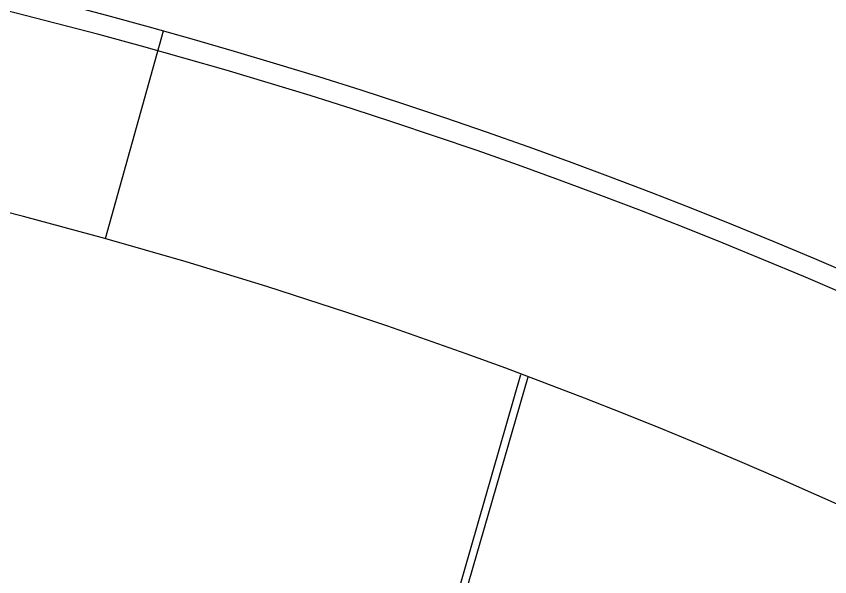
# Model space of a CAD drawing. Header units: metres. Extents: x 10 to 239, y 2 to 253.
# Drawn here: x 64.271 to 67.559, y 176.613 to 178.879 of the extents above; entities that cross this region are included whole.
import ezdxf

# ---------------------------------------------------------------- set-up
doc = ezdxf.new("R2010")
doc.units = ezdxf.units.M
doc.header["$MEASUREMENT"] = 0
doc.layers.add('1estruct arco', color=7, linetype='Continuous')

msp = doc.modelspace()

# ---------------------------------------------------------------- linework, layer by layer
at = {"layer": '1estruct arco'}
for p, q in [((64.86458, 178.81859), (64.63049, 177.97897)), ((65.20166, 173.59283), (66.31066, 177.43009)), ((65.23163, 173.59151), (66.33943, 177.42159))]:
    msp.add_line(p, q, dxfattribs=at)
for radius, start, end in [(21.59873, 28.135936, 149.788644), (21.51609, 28.183951, 149.787683), (20.72709, 28.662092, 149.778129)]:
    msp.add_arc((59.06396, 158.01334), radius, start, end, dxfattribs=at)

doc.saveas('drawing.dxf')
